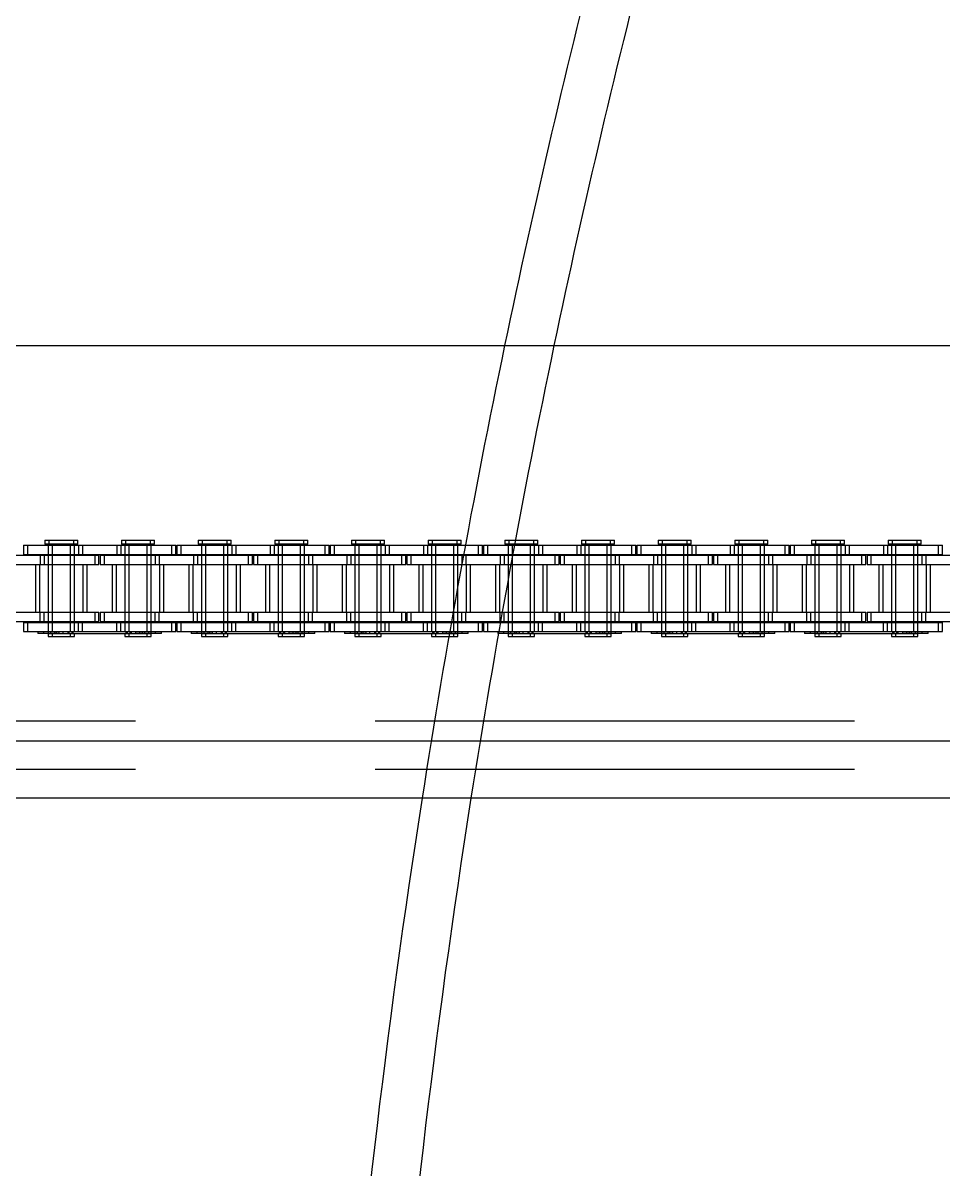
# Model space of a CAD drawing. Header units: metres. Extents: x 0 to 21025, y 0 to 14850.
# Drawn here: x 5145.7 to 5298.1, y 8985.2 to 9175.1 of the extents above; entities that cross this region are included whole.
import ezdxf

# ---------------------------------------------------------------- set-up
doc = ezdxf.new("R2010")
doc.units = ezdxf.units.M
doc.header["$LTSCALE"] = 25
doc.linetypes.add('HIDDEN2', pattern=[4.7625, 3.175, -1.5875])
for name, color, linetype in [('SL1', 8, 'Continuous'), ('SL4', 4, 'Continuous'), ('ST1', 7, 'HIDDEN2')]:
    doc.layers.add(name, color=color, linetype=linetype)

msp = doc.modelspace()

# ---------------------------------------------------------------- linework, layer by layer
at = {"layer": 'SL1'}
for radius, start, end in [(1508, 162.746805, 168.225036), (1500, 162.651878, 168.16133), (1508, 168.225036, 171.121853), (1500, 168.16133, 171.074117), (1508, 171.121853, 180), (1500, 171.074117, 180)]:
    msp.add_arc((6701.759, 8813.884), radius, start, end, dxfattribs=at)
at = {"layer": 'SL4'}
for p, q in [((4878.736, 9121.619), (5668.493, 9121.619)), ((4878.736, 9056.144), (5668.499, 9056.144)), ((5828.739, 9046.619), (4878.736, 9046.619))]:
    msp.add_line(p, q, dxfattribs=at)
at = {"layer": 'ST1'}
for p, q in [((5145.814, 9088.541), (5154.909, 9088.541)), ((5145.814, 9088.541), (5145.814, 9087.021)), ((5146.47, 9088.541), (5146.47, 9087.021)), ((5149.336, 9089.384), (5154.133, 9089.384)), ((5149.336, 9089.384), (5149.336, 9088.725)), ((5154.133, 9088.725), (5149.336, 9088.725)), ((5149.889, 9088.725), (5149.889, 9074.227)), ((5149.889, 9088.541), (5149.889, 9087.021)), ((5149.991, 9089.384), (5149.991, 9088.725)), ((5150.545, 9088.725), (5150.545, 9074.227)), ((5150.545, 9088.541), (5150.545, 9087.021)), ((5153.579, 9074.227), (5153.579, 9088.725)), ((5153.579, 9087.021), (5153.579, 9088.541)), ((5154.133, 9089.384), (5154.788, 9089.384)), ((5154.133, 9088.725), (5154.133, 9089.384)), ((5154.788, 9088.725), (5154.133, 9088.725)), ((5154.235, 9074.227), (5154.235, 9088.725)), ((5154.235, 9087.021), (5154.235, 9088.541)), ((5154.788, 9088.725), (5154.788, 9089.384)), ((5154.909, 9088.541), (5154.909, 9087.021)), ((5154.909, 9088.541), (5161.259, 9088.541)), ((5155.565, 9088.541), (5155.565, 9087.021)), ((5161.259, 9088.541), (5161.259, 9087.021)), ((5161.259, 9088.541), (5170.354, 9088.541)), ((5161.915, 9088.541), (5161.915, 9087.021)), ((5162.036, 9089.384), (5166.833, 9089.384)), ((5162.036, 9089.384), (5162.036, 9088.725)), ((5166.833, 9088.725), (5162.036, 9088.725)), ((5162.589, 9088.725), (5162.589, 9074.227)), ((5162.589, 9088.541), (5162.589, 9087.021)), ((5162.691, 9089.384), (5162.691, 9088.725)), ((5163.245, 9088.725), (5163.245, 9074.227)), ((5163.245, 9088.541), (5163.245, 9087.021)), ((5166.279, 9074.227), (5166.279, 9088.725)), ((5166.279, 9087.021), (5166.279, 9088.541)), ((5166.833, 9089.384), (5167.488, 9089.384)), ((5166.833, 9088.725), (5166.833, 9089.384)), ((5167.488, 9088.725), (5166.833, 9088.725)), ((5166.935, 9074.227), (5166.935, 9088.725)), ((5166.935, 9087.021), (5166.935, 9088.541)), ((5167.488, 9088.725), (5167.488, 9089.384)), ((5170.354, 9088.541), (5171.01, 9088.541)), ((5170.354, 9087.021), (5170.354, 9088.541)), ((5171.01, 9087.021), (5171.01, 9088.541)), ((5171.214, 9088.541), (5180.309, 9088.541)), ((5171.214, 9088.541), (5171.214, 9087.021)), ((5171.87, 9088.541), (5171.87, 9087.021)), ((5174.736, 9089.384), (5179.533, 9089.384)), ((5174.736, 9089.384), (5174.736, 9088.725)), ((5179.533, 9088.725), (5174.736, 9088.725)), ((5175.289, 9088.725), (5175.289, 9074.227)), ((5175.289, 9088.541), (5175.289, 9087.021)), ((5175.391, 9089.384), (5175.391, 9088.725)), ((5175.945, 9088.725), (5175.945, 9074.227)), ((5175.945, 9088.541), (5175.945, 9087.021)), ((5178.979, 9074.227), (5178.979, 9088.725)), ((5178.979, 9087.021), (5178.979, 9088.541)), ((5179.533, 9089.384), (5180.188, 9089.384)), ((5179.533, 9088.725), (5179.533, 9089.384)), ((5180.188, 9088.725), (5179.533, 9088.725)), ((5179.635, 9074.227), (5179.635, 9088.725)), ((5179.635, 9087.021), (5179.635, 9088.541)), ((5180.188, 9088.725), (5180.188, 9089.384)), ((5180.309, 9088.541), (5180.309, 9087.021)), ((5180.309, 9088.541), (5186.659, 9088.541)), ((5180.965, 9088.541), (5180.965, 9087.021)), ((5186.659, 9088.541), (5186.659, 9087.021)), ((5186.659, 9088.541), (5195.754, 9088.541)), ((5187.315, 9088.541), (5187.315, 9087.021)), ((5187.436, 9089.384), (5192.233, 9089.384)), ((5187.436, 9089.384), (5187.436, 9088.725)), ((5192.233, 9088.725), (5187.436, 9088.725)), ((5187.989, 9088.725), (5187.989, 9074.227)), ((5187.989, 9088.541), (5187.989, 9087.021)), ((5188.091, 9089.384), (5188.091, 9088.725)), ((5188.644, 9088.725), (5188.644, 9074.227)), ((5188.644, 9088.541), (5188.644, 9087.021)), ((5191.679, 9074.227), (5191.679, 9088.725)), ((5191.679, 9087.021), (5191.679, 9088.541)), ((5192.233, 9089.384), (5192.888, 9089.384)), ((5192.233, 9088.725), (5192.233, 9089.384)), ((5192.888, 9088.725), (5192.233, 9088.725)), ((5192.334, 9074.227), (5192.334, 9088.725)), ((5192.334, 9087.021), (5192.334, 9088.541)), ((5192.888, 9088.725), (5192.888, 9089.384)), ((5195.754, 9088.541), (5196.41, 9088.541)), ((5195.754, 9087.021), (5195.754, 9088.541)), ((5196.41, 9087.021), (5196.41, 9088.541)), ((5196.614, 9088.541), (5205.709, 9088.541)), ((5196.614, 9088.541), (5196.614, 9087.021)), ((5197.269, 9088.541), (5197.269, 9087.021)), ((5200.136, 9089.384), (5204.933, 9089.384)), ((5200.136, 9089.384), (5200.136, 9088.725)), ((5204.933, 9088.725), (5200.136, 9088.725)), ((5200.689, 9088.725), (5200.689, 9074.227)), ((5200.689, 9088.541), (5200.689, 9087.021)), ((5200.791, 9089.384), (5200.791, 9088.725)), ((5201.344, 9088.725), (5201.344, 9074.227)), ((5201.344, 9088.541), (5201.344, 9087.021)), ((5204.379, 9074.227), (5204.379, 9088.725)), ((5204.379, 9087.021), (5204.379, 9088.541)), ((5204.933, 9089.384), (5205.588, 9089.384)), ((5204.933, 9088.725), (5204.933, 9089.384)), ((5205.588, 9088.725), (5204.933, 9088.725)), ((5205.034, 9074.227), (5205.034, 9088.725)), ((5205.034, 9087.021), (5205.034, 9088.541)), ((5205.588, 9088.725), (5205.588, 9089.384)), ((5205.709, 9088.541), (5205.709, 9087.021)), ((5205.709, 9088.541), (5212.059, 9088.541)), ((5206.364, 9088.541), (5206.364, 9087.021)), ((5212.059, 9088.541), (5212.059, 9087.021)), ((5212.059, 9088.541), (5221.154, 9088.541)), ((5212.714, 9088.541), (5212.714, 9087.021)), ((5212.836, 9089.384), (5217.633, 9089.384)), ((5212.836, 9089.384), (5212.836, 9088.725)), ((5217.633, 9088.725), (5212.836, 9088.725)), ((5213.389, 9088.725), (5213.389, 9074.227)), ((5213.389, 9088.541), (5213.389, 9087.021)), ((5213.491, 9089.384), (5213.491, 9088.725)), ((5214.044, 9088.725), (5214.044, 9074.227)), ((5214.044, 9088.541), (5214.044, 9087.021)), ((5217.079, 9074.227), (5217.079, 9088.725)), ((5217.079, 9087.021), (5217.079, 9088.541)), ((5217.633, 9089.384), (5218.288, 9089.384)), ((5217.633, 9088.725), (5217.633, 9089.384)), ((5218.288, 9088.725), (5217.633, 9088.725)), ((5217.734, 9074.227), (5217.734, 9088.725)), ((5217.734, 9087.021), (5217.734, 9088.541)), ((5218.288, 9088.725), (5218.288, 9089.384)), ((5221.154, 9088.541), (5221.809, 9088.541)), ((5221.154, 9087.021), (5221.154, 9088.541)), ((5221.809, 9087.021), (5221.809, 9088.541)), ((5222.014, 9088.541), (5231.109, 9088.541)), ((5222.014, 9088.541), (5222.014, 9087.021)), ((5222.669, 9088.541), (5222.669, 9087.021)), ((5225.536, 9089.384), (5230.333, 9089.384)), ((5225.536, 9089.384), (5225.536, 9088.725)), ((5230.333, 9088.725), (5225.536, 9088.725)), ((5226.089, 9088.725), (5226.089, 9074.227)), ((5226.089, 9088.541), (5226.089, 9087.021)), ((5226.191, 9089.384), (5226.191, 9088.725)), ((5226.744, 9088.725), (5226.744, 9074.227)), ((5226.744, 9088.541), (5226.744, 9087.021)), ((5229.779, 9074.227), (5229.779, 9088.725)), ((5229.779, 9087.021), (5229.779, 9088.541)), ((5230.333, 9089.384), (5230.988, 9089.384)), ((5230.333, 9088.725), (5230.333, 9089.384)), ((5230.988, 9088.725), (5230.333, 9088.725)), ((5230.434, 9074.227), (5230.434, 9088.725)), ((5230.434, 9087.021), (5230.434, 9088.541)), ((5230.988, 9088.725), (5230.988, 9089.384)), ((5231.109, 9088.541), (5231.109, 9087.021)), ((5231.109, 9088.541), (5237.459, 9088.541)), ((5231.764, 9088.541), (5231.764, 9087.021)), ((5237.459, 9088.541), (5237.459, 9087.021)), ((5237.459, 9088.541), (5246.554, 9088.541)), ((5238.114, 9088.541), (5238.114, 9087.021)), ((5238.236, 9089.384), (5243.033, 9089.384)), ((5238.236, 9089.384), (5238.236, 9088.725)), ((5243.033, 9088.725), (5238.236, 9088.725)), ((5238.789, 9088.725), (5238.789, 9074.227)), ((5238.789, 9088.541), (5238.789, 9087.021)), ((5238.891, 9089.384), (5238.891, 9088.725)), ((5239.444, 9088.725), (5239.444, 9074.227)), ((5239.444, 9088.541), (5239.444, 9087.021)), ((5242.479, 9074.227), (5242.479, 9088.725)), ((5242.479, 9087.021), (5242.479, 9088.541)), ((5243.033, 9089.384), (5243.688, 9089.384)), ((5243.033, 9088.725), (5243.033, 9089.384)), ((5243.688, 9088.725), (5243.033, 9088.725)), ((5243.134, 9074.227), (5243.134, 9088.725)), ((5243.134, 9087.021), (5243.134, 9088.541)), ((5243.688, 9088.725), (5243.688, 9089.384)), ((5246.554, 9088.541), (5247.209, 9088.541)), ((5246.554, 9087.021), (5246.554, 9088.541)), ((5247.209, 9087.021), (5247.209, 9088.541)), ((5247.414, 9088.541), (5256.509, 9088.541)), ((5247.414, 9088.541), (5247.414, 9087.021)), ((5248.069, 9088.541), (5248.069, 9087.021)), ((5250.936, 9089.384), (5255.733, 9089.384)), ((5250.936, 9089.384), (5250.936, 9088.725)), ((5255.733, 9088.725), (5250.936, 9088.725)), ((5251.489, 9088.725), (5251.489, 9074.227)), ((5251.489, 9088.541), (5251.489, 9087.021)), ((5251.591, 9089.384), (5251.591, 9088.725)), ((5252.144, 9088.725), (5252.144, 9074.227)), ((5252.144, 9088.541), (5252.144, 9087.021)), ((5255.179, 9074.227), (5255.179, 9088.725)), ((5255.179, 9087.021), (5255.179, 9088.541)), ((5255.733, 9089.384), (5256.388, 9089.384)), ((5255.733, 9088.725), (5255.733, 9089.384)), ((5256.388, 9088.725), (5255.733, 9088.725)), ((5255.834, 9074.227), (5255.834, 9088.725)), ((5255.834, 9087.021), (5255.834, 9088.541)), ((5256.388, 9088.725), (5256.388, 9089.384)), ((5256.509, 9088.541), (5256.509, 9087.021)), ((5256.509, 9088.541), (5262.859, 9088.541)), ((5257.164, 9088.541), (5257.164, 9087.021)), ((5262.859, 9088.541), (5262.859, 9087.021)), ((5262.859, 9088.541), (5271.954, 9088.541)), ((5263.514, 9088.541), (5263.514, 9087.021)), ((5263.636, 9089.384), (5268.433, 9089.384)), ((5263.636, 9089.384), (5263.636, 9088.725)), ((5268.433, 9088.725), (5263.636, 9088.725)), ((5264.189, 9088.725), (5264.189, 9074.227)), ((5264.189, 9088.541), (5264.189, 9087.021)), ((5264.291, 9089.384), (5264.291, 9088.725)), ((5264.844, 9088.725), (5264.844, 9074.227)), ((5264.844, 9088.541), (5264.844, 9087.021)), ((5267.879, 9074.227), (5267.879, 9088.725)), ((5267.879, 9087.021), (5267.879, 9088.541)), ((5268.433, 9089.384), (5269.088, 9089.384)), ((5268.433, 9088.725), (5268.433, 9089.384)), ((5269.088, 9088.725), (5268.433, 9088.725)), ((5268.534, 9074.227), (5268.534, 9088.725)), ((5268.534, 9087.021), (5268.534, 9088.541)), ((5269.088, 9088.725), (5269.088, 9089.384)), ((5271.954, 9088.541), (5272.609, 9088.541)), ((5271.954, 9087.021), (5271.954, 9088.541)), ((5272.609, 9087.021), (5272.609, 9088.541)), ((5272.814, 9088.541), (5281.909, 9088.541)), ((5272.814, 9088.541), (5272.814, 9087.021)), ((5273.469, 9088.541), (5273.469, 9087.021)), ((5276.336, 9089.384), (5281.133, 9089.384)), ((5276.336, 9089.384), (5276.336, 9088.725)), ((5281.133, 9088.725), (5276.336, 9088.725)), ((5276.889, 9088.725), (5276.889, 9074.227)), ((5276.889, 9088.541), (5276.889, 9087.021)), ((5276.991, 9089.384), (5276.991, 9088.725)), ((5277.544, 9088.725), (5277.544, 9074.227)), ((5277.544, 9088.541), (5277.544, 9087.021)), ((5280.579, 9074.227), (5280.579, 9088.725)), ((5280.579, 9087.021), (5280.579, 9088.541)), ((5281.133, 9089.384), (5281.788, 9089.384)), ((5281.133, 9088.725), (5281.133, 9089.384)), ((5281.788, 9088.725), (5281.133, 9088.725)), ((5281.234, 9074.227), (5281.234, 9088.725)), ((5281.234, 9087.021), (5281.234, 9088.541)), ((5281.788, 9088.725), (5281.788, 9089.384)), ((5281.909, 9088.541), (5281.909, 9087.021)), ((5281.909, 9088.541), (5288.259, 9088.541)), ((5282.564, 9088.541), (5282.564, 9087.021)), ((5288.259, 9088.541), (5288.259, 9087.021)), ((5288.259, 9088.541), (5297.354, 9088.541)), ((5288.914, 9088.541), (5288.914, 9087.021)), ((5289.036, 9089.384), (5293.833, 9089.384)), ((5289.036, 9089.384), (5289.036, 9088.725)), ((5293.833, 9088.725), (5289.036, 9088.725)), ((5289.589, 9088.725), (5289.589, 9074.227)), ((5289.589, 9088.541), (5289.589, 9087.021)), ((5289.691, 9089.384), (5289.691, 9088.725)), ((5290.244, 9088.725), (5290.244, 9074.227)), ((5290.244, 9088.541), (5290.244, 9087.021)), ((5293.279, 9074.227), (5293.279, 9088.725)), ((5293.279, 9087.021), (5293.279, 9088.541)), ((5293.833, 9089.384), (5294.488, 9089.384)), ((5293.833, 9088.725), (5293.833, 9089.384)), ((5294.488, 9088.725), (5293.833, 9088.725)), ((5293.934, 9074.227), (5293.934, 9088.725)), ((5293.934, 9087.021), (5293.934, 9088.541)), ((5294.488, 9088.725), (5294.488, 9089.384)), ((5297.354, 9088.541), (5298.009, 9088.541)), ((5297.354, 9087.021), (5297.354, 9088.541)), ((5298.009, 9087.021), (5298.009, 9088.541)), ((5142.209, 9086.869), (5148.559, 9086.869)), ((5145.814, 9087.021), (5154.909, 9087.021)), ((5148.559, 9086.869), (5148.559, 9085.349)), ((5148.559, 9086.869), (5157.654, 9086.869)), ((5149.215, 9086.869), (5149.215, 9085.349)), ((5149.889, 9086.869), (5149.889, 9085.349)), ((5150.545, 9086.869), (5150.545, 9085.349)), ((5153.579, 9085.349), (5153.579, 9086.869)), ((5154.235, 9085.349), (5154.235, 9086.869)), ((5154.909, 9087.021), (5161.259, 9087.021)), ((5157.654, 9086.869), (5158.31, 9086.869)), ((5157.654, 9085.349), (5157.654, 9086.869)), ((5158.31, 9085.349), (5158.31, 9086.869)), ((5158.514, 9086.869), (5167.609, 9086.869)), ((5158.514, 9086.869), (5158.514, 9085.349)), ((5159.17, 9086.869), (5159.17, 9085.349)), ((5161.259, 9087.021), (5170.354, 9087.021)), ((5162.589, 9086.869), (5162.589, 9085.349)), ((5163.245, 9086.869), (5163.245, 9085.349)), ((5166.279, 9085.349), (5166.279, 9086.869)), ((5166.935, 9085.349), (5166.935, 9086.869)), ((5167.609, 9086.869), (5167.609, 9085.349)), ((5167.609, 9086.869), (5173.959, 9086.869)), ((5168.265, 9086.869), (5168.265, 9085.349)), ((5170.354, 9087.021), (5171.01, 9087.021)), ((5171.214, 9087.021), (5180.309, 9087.021)), ((5173.959, 9086.869), (5173.959, 9085.349)), ((5173.959, 9086.869), (5183.054, 9086.869)), ((5174.615, 9086.869), (5174.615, 9085.349)), ((5175.289, 9086.869), (5175.289, 9085.349)), ((5175.945, 9086.869), (5175.945, 9085.349)), ((5178.979, 9085.349), (5178.979, 9086.869)), ((5179.635, 9085.349), (5179.635, 9086.869)), ((5180.309, 9087.021), (5186.659, 9087.021)), ((5183.054, 9086.869), (5183.71, 9086.869)), ((5183.054, 9085.349), (5183.054, 9086.869)), ((5183.71, 9085.349), (5183.71, 9086.869)), ((5183.914, 9086.869), (5193.009, 9086.869)), ((5183.914, 9086.869), (5183.914, 9085.349)), ((5184.569, 9086.869), (5184.569, 9085.349)), ((5186.659, 9087.021), (5195.754, 9087.021)), ((5187.989, 9086.869), (5187.989, 9085.349)), ((5188.644, 9086.869), (5188.644, 9085.349)), ((5191.679, 9085.349), (5191.679, 9086.869)), ((5192.334, 9085.349), (5192.334, 9086.869)), ((5193.009, 9086.869), (5193.009, 9085.349)), ((5193.009, 9086.869), (5199.359, 9086.869)), ((5193.664, 9086.869), (5193.664, 9085.349)), ((5195.754, 9087.021), (5196.41, 9087.021)), ((5196.614, 9087.021), (5205.709, 9087.021)), ((5199.359, 9086.869), (5199.359, 9085.349)), ((5199.359, 9086.869), (5208.454, 9086.869)), ((5200.014, 9086.869), (5200.014, 9085.349)), ((5200.689, 9086.869), (5200.689, 9085.349)), ((5201.344, 9086.869), (5201.344, 9085.349)), ((5204.379, 9085.349), (5204.379, 9086.869)), ((5205.034, 9085.349), (5205.034, 9086.869)), ((5205.709, 9087.021), (5212.059, 9087.021)), ((5208.454, 9086.869), (5209.109, 9086.869)), ((5208.454, 9085.349), (5208.454, 9086.869)), ((5209.109, 9085.349), (5209.109, 9086.869)), ((5209.314, 9086.869), (5218.409, 9086.869)), ((5209.314, 9086.869), (5209.314, 9085.349)), ((5209.969, 9086.869), (5209.969, 9085.349)), ((5212.059, 9087.021), (5221.154, 9087.021)), ((5213.389, 9086.869), (5213.389, 9085.349)), ((5214.044, 9086.869), (5214.044, 9085.349)), ((5217.079, 9085.349), (5217.079, 9086.869)), ((5217.734, 9085.349), (5217.734, 9086.869)), ((5218.409, 9086.869), (5218.409, 9085.349)), ((5218.409, 9086.869), (5224.759, 9086.869)), ((5219.064, 9086.869), (5219.064, 9085.349)), ((5221.154, 9087.021), (5221.809, 9087.021)), ((5222.014, 9087.021), (5231.109, 9087.021)), ((5224.759, 9086.869), (5224.759, 9085.349)), ((5224.759, 9086.869), (5233.854, 9086.869)), ((5225.414, 9086.869), (5225.414, 9085.349)), ((5226.089, 9086.869), (5226.089, 9085.349)), ((5226.744, 9086.869), (5226.744, 9085.349)), ((5229.779, 9085.349), (5229.779, 9086.869)), ((5230.434, 9085.349), (5230.434, 9086.869)), ((5231.109, 9087.021), (5237.459, 9087.021)), ((5233.854, 9086.869), (5234.509, 9086.869)), ((5233.854, 9085.349), (5233.854, 9086.869)), ((5234.509, 9085.349), (5234.509, 9086.869)), ((5234.714, 9086.869), (5243.809, 9086.869)), ((5234.714, 9086.869), (5234.714, 9085.349)), ((5235.369, 9086.869), (5235.369, 9085.349)), ((5237.459, 9087.021), (5246.554, 9087.021)), ((5238.789, 9086.869), (5238.789, 9085.349)), ((5239.444, 9086.869), (5239.444, 9085.349)), ((5242.479, 9085.349), (5242.479, 9086.869)), ((5243.134, 9085.349), (5243.134, 9086.869)), ((5243.809, 9086.869), (5243.809, 9085.349)), ((5243.809, 9086.869), (5250.159, 9086.869)), ((5244.464, 9086.869), (5244.464, 9085.349)), ((5246.554, 9087.021), (5247.209, 9087.021)), ((5247.414, 9087.021), (5256.509, 9087.021)), ((5250.159, 9086.869), (5250.159, 9085.349)), ((5250.159, 9086.869), (5259.254, 9086.869)), ((5250.814, 9086.869), (5250.814, 9085.349)), ((5251.489, 9086.869), (5251.489, 9085.349)), ((5252.144, 9086.869), (5252.144, 9085.349)), ((5255.179, 9085.349), (5255.179, 9086.869)), ((5255.834, 9085.349), (5255.834, 9086.869)), ((5256.509, 9087.021), (5262.859, 9087.021)), ((5259.254, 9086.869), (5259.909, 9086.869)), ((5259.254, 9085.349), (5259.254, 9086.869)), ((5259.909, 9085.349), (5259.909, 9086.869)), ((5260.114, 9086.869), (5269.209, 9086.869)), ((5260.114, 9086.869), (5260.114, 9085.349)), ((5260.769, 9086.869), (5260.769, 9085.349)), ((5262.859, 9087.021), (5271.954, 9087.021)), ((5264.189, 9086.869), (5264.189, 9085.349)), ((5264.844, 9086.869), (5264.844, 9085.349)), ((5267.879, 9085.349), (5267.879, 9086.869)), ((5268.534, 9085.349), (5268.534, 9086.869)), ((5269.209, 9086.869), (5269.209, 9085.349)), ((5269.209, 9086.869), (5275.559, 9086.869)), ((5269.864, 9086.869), (5269.864, 9085.349)), ((5271.954, 9087.021), (5272.609, 9087.021)), ((5272.814, 9087.021), (5281.909, 9087.021)), ((5275.559, 9086.869), (5275.559, 9085.349)), ((5275.559, 9086.869), (5284.654, 9086.869)), ((5276.214, 9086.869), (5276.214, 9085.349)), ((5276.889, 9086.869), (5276.889, 9085.349)), ((5277.544, 9086.869), (5277.544, 9085.349)), ((5280.579, 9085.349), (5280.579, 9086.869)), ((5281.234, 9085.349), (5281.234, 9086.869)), ((5281.909, 9087.021), (5288.259, 9087.021)), ((5284.654, 9086.869), (5285.309, 9086.869)), ((5284.654, 9085.349), (5284.654, 9086.869)), ((5285.309, 9085.349), (5285.309, 9086.869)), ((5285.514, 9086.869), (5294.609, 9086.869)), ((5285.514, 9086.869), (5285.514, 9085.349)), ((5286.169, 9086.869), (5286.169, 9085.349)), ((5288.259, 9087.021), (5297.354, 9087.021)), ((5289.589, 9086.869), (5289.589, 9085.349)), ((5290.244, 9086.869), (5290.244, 9085.349)), ((5293.279, 9085.349), (5293.279, 9086.869)), ((5293.934, 9085.349), (5293.934, 9086.869)), ((5294.609, 9086.869), (5294.609, 9085.349)), ((5294.609, 9086.869), (5300.959, 9086.869)), ((5295.264, 9086.869), (5295.264, 9085.349)), ((5297.354, 9087.021), (5298.009, 9087.021)), ((5142.209, 9085.349), (5148.559, 9085.349)), ((5147.774, 9085.349), (5147.774, 9077.419)), ((5148.43, 9085.349), (5148.43, 9077.419)), ((5148.559, 9085.349), (5157.654, 9085.349)), ((5149.889, 9085.349), (5149.889, 9077.419)), ((5150.545, 9085.349), (5150.545, 9077.419)), ((5153.579, 9077.419), (5153.579, 9085.349)), ((5154.235, 9077.419), (5154.235, 9085.349)), ((5155.694, 9077.419), (5155.694, 9085.349)), ((5156.35, 9077.419), (5156.35, 9085.349)), ((5157.654, 9085.349), (5158.31, 9085.349)), ((5158.514, 9085.349), (5167.609, 9085.349)), ((5160.474, 9085.349), (5160.474, 9077.419)), ((5161.13, 9085.349), (5161.13, 9077.419)), ((5162.589, 9085.349), (5162.589, 9077.419)), ((5163.245, 9085.349), (5163.245, 9077.419)), ((5166.279, 9077.419), (5166.279, 9085.349)), ((5166.935, 9077.419), (5166.935, 9085.349)), ((5167.609, 9085.349), (5173.959, 9085.349)), ((5168.394, 9077.419), (5168.394, 9085.349)), ((5169.05, 9077.419), (5169.05, 9085.349)), ((5173.174, 9085.349), (5173.174, 9077.419)), ((5173.83, 9085.349), (5173.83, 9077.419)), ((5173.959, 9085.349), (5183.054, 9085.349)), ((5175.289, 9085.349), (5175.289, 9077.419)), ((5175.945, 9085.349), (5175.945, 9077.419)), ((5178.979, 9077.419), (5178.979, 9085.349)), ((5179.635, 9077.419), (5179.635, 9085.349)), ((5181.094, 9077.419), (5181.094, 9085.349)), ((5181.75, 9077.419), (5181.75, 9085.349)), ((5183.054, 9085.349), (5183.71, 9085.349)), ((5183.914, 9085.349), (5193.009, 9085.349)), ((5185.874, 9085.349), (5185.874, 9077.419)), ((5186.529, 9085.349), (5186.529, 9077.419)), ((5187.989, 9085.349), (5187.989, 9077.419)), ((5188.644, 9085.349), (5188.644, 9077.419)), ((5191.679, 9077.419), (5191.679, 9085.349)), ((5192.334, 9077.419), (5192.334, 9085.349)), ((5193.009, 9085.349), (5199.359, 9085.349)), ((5193.794, 9077.419), (5193.794, 9085.349)), ((5194.449, 9077.419), (5194.449, 9085.349)), ((5198.574, 9085.349), (5198.574, 9077.419)), ((5199.229, 9085.349), (5199.229, 9077.419)), ((5199.359, 9085.349), (5208.454, 9085.349)), ((5200.689, 9085.349), (5200.689, 9077.419)), ((5201.344, 9085.349), (5201.344, 9077.419)), ((5204.379, 9077.419), (5204.379, 9085.349)), ((5205.034, 9077.419), (5205.034, 9085.349)), ((5206.494, 9077.419), (5206.494, 9085.349)), ((5207.149, 9077.419), (5207.149, 9085.349)), ((5208.454, 9085.349), (5209.109, 9085.349)), ((5209.314, 9085.349), (5218.409, 9085.349)), ((5211.274, 9085.349), (5211.274, 9077.419)), ((5211.929, 9085.349), (5211.929, 9077.419)), ((5213.389, 9085.349), (5213.389, 9077.419)), ((5214.044, 9085.349), (5214.044, 9077.419)), ((5217.079, 9077.419), (5217.079, 9085.349)), ((5217.734, 9077.419), (5217.734, 9085.349)), ((5218.409, 9085.349), (5224.759, 9085.349)), ((5219.194, 9077.419), (5219.194, 9085.349)), ((5219.849, 9077.419), (5219.849, 9085.349)), ((5223.974, 9085.349), (5223.974, 9077.419)), ((5224.629, 9085.349), (5224.629, 9077.419)), ((5224.759, 9085.349), (5233.854, 9085.349)), ((5226.089, 9085.349), (5226.089, 9077.419)), ((5226.744, 9085.349), (5226.744, 9077.419)), ((5229.779, 9077.419), (5229.779, 9085.349)), ((5230.434, 9077.419), (5230.434, 9085.349)), ((5231.894, 9077.419), (5231.894, 9085.349)), ((5232.549, 9077.419), (5232.549, 9085.349)), ((5233.854, 9085.349), (5234.509, 9085.349)), ((5234.714, 9085.349), (5243.809, 9085.349)), ((5236.674, 9085.349), (5236.674, 9077.419)), ((5237.329, 9085.349), (5237.329, 9077.419)), ((5238.789, 9085.349), (5238.789, 9077.419)), ((5239.444, 9085.349), (5239.444, 9077.419)), ((5242.479, 9077.419), (5242.479, 9085.349)), ((5243.134, 9077.419), (5243.134, 9085.349)), ((5243.809, 9085.349), (5250.159, 9085.349)), ((5244.594, 9077.419), (5244.594, 9085.349)), ((5245.249, 9077.419), (5245.249, 9085.349)), ((5249.374, 9085.349), (5249.374, 9077.419)), ((5250.029, 9085.349), (5250.029, 9077.419)), ((5250.159, 9085.349), (5259.254, 9085.349)), ((5251.489, 9085.349), (5251.489, 9077.419)), ((5252.144, 9085.349), (5252.144, 9077.419)), ((5255.179, 9077.419), (5255.179, 9085.349)), ((5255.834, 9077.419), (5255.834, 9085.349)), ((5257.294, 9077.419), (5257.294, 9085.349)), ((5257.949, 9077.419), (5257.949, 9085.349)), ((5259.254, 9085.349), (5259.909, 9085.349)), ((5260.114, 9085.349), (5269.209, 9085.349)), ((5262.074, 9085.349), (5262.074, 9077.419)), ((5262.729, 9085.349), (5262.729, 9077.419)), ((5264.189, 9085.349), (5264.189, 9077.419)), ((5264.844, 9085.349), (5264.844, 9077.419)), ((5267.879, 9077.419), (5267.879, 9085.349)), ((5268.534, 9077.419), (5268.534, 9085.349)), ((5269.209, 9085.349), (5275.559, 9085.349)), ((5269.994, 9077.419), (5269.994, 9085.349)), ((5270.649, 9077.419), (5270.649, 9085.349)), ((5274.774, 9085.349), (5274.774, 9077.419)), ((5275.429, 9085.349), (5275.429, 9077.419)), ((5275.559, 9085.349), (5284.654, 9085.349)), ((5276.889, 9085.349), (5276.889, 9077.419)), ((5277.544, 9085.349), (5277.544, 9077.419)), ((5280.579, 9077.419), (5280.579, 9085.349)), ((5281.234, 9077.419), (5281.234, 9085.349)), ((5282.694, 9077.419), (5282.694, 9085.349)), ((5283.349, 9077.419), (5283.349, 9085.349)), ((5284.654, 9085.349), (5285.309, 9085.349)), ((5285.514, 9085.349), (5294.609, 9085.349)), ((5287.474, 9085.349), (5287.474, 9077.419)), ((5288.129, 9085.349), (5288.129, 9077.419)), ((5289.589, 9085.349), (5289.589, 9077.419)), ((5290.244, 9085.349), (5290.244, 9077.419)), ((5293.279, 9077.419), (5293.279, 9085.349)), ((5293.934, 9077.419), (5293.934, 9085.349)), ((5294.609, 9085.349), (5300.959, 9085.349)), ((5295.394, 9077.419), (5295.394, 9085.349)), ((5296.049, 9077.419), (5296.049, 9085.349)), ((5142.209, 9077.419), (5148.559, 9077.419)), ((5148.559, 9075.899), (5148.559, 9077.419)), ((5148.559, 9077.419), (5157.654, 9077.419)), ((5149.215, 9075.899), (5149.215, 9077.419)), ((5149.889, 9077.419), (5149.889, 9075.899)), ((5150.545, 9077.419), (5150.545, 9075.899)), ((5153.579, 9075.899), (5153.579, 9077.419)), ((5154.235, 9075.899), (5154.235, 9077.419)), ((5157.654, 9077.419), (5158.31, 9077.419)), ((5157.654, 9075.899), (5157.654, 9077.419)), ((5158.31, 9075.899), (5158.31, 9077.419)), ((5158.514, 9077.419), (5167.609, 9077.419)), ((5158.514, 9077.419), (5158.514, 9075.899)), ((5159.17, 9077.419), (5159.17, 9075.899)), ((5162.589, 9077.419), (5162.589, 9075.899)), ((5163.245, 9077.419), (5163.245, 9075.899)), ((5166.279, 9075.899), (5166.279, 9077.419)), ((5166.935, 9075.899), (5166.935, 9077.419)), ((5167.609, 9075.899), (5167.609, 9077.419)), ((5167.609, 9077.419), (5173.959, 9077.419)), ((5168.265, 9075.899), (5168.265, 9077.419)), ((5173.959, 9075.899), (5173.959, 9077.419)), ((5173.959, 9077.419), (5183.054, 9077.419)), ((5174.615, 9075.899), (5174.615, 9077.419)), ((5175.289, 9077.419), (5175.289, 9075.899)), ((5175.945, 9077.419), (5175.945, 9075.899)), ((5178.979, 9075.899), (5178.979, 9077.419)), ((5179.635, 9075.899), (5179.635, 9077.419)), ((5183.054, 9077.419), (5183.71, 9077.419)), ((5183.054, 9075.899), (5183.054, 9077.419)), ((5183.71, 9075.899), (5183.71, 9077.419)), ((5183.914, 9077.419), (5193.009, 9077.419)), ((5183.914, 9077.419), (5183.914, 9075.899)), ((5184.569, 9077.419), (5184.569, 9075.899)), ((5187.989, 9077.419), (5187.989, 9075.899)), ((5188.644, 9077.419), (5188.644, 9075.899)), ((5191.679, 9075.899), (5191.679, 9077.419)), ((5192.334, 9075.899), (5192.334, 9077.419)), ((5193.009, 9075.899), (5193.009, 9077.419)), ((5193.009, 9077.419), (5199.359, 9077.419)), ((5193.664, 9075.899), (5193.664, 9077.419)), ((5199.359, 9075.899), (5199.359, 9077.419)), ((5199.359, 9077.419), (5208.454, 9077.419)), ((5200.014, 9075.899), (5200.014, 9077.419)), ((5200.689, 9077.419), (5200.689, 9075.899)), ((5201.344, 9077.419), (5201.344, 9075.899)), ((5204.379, 9075.899), (5204.379, 9077.419)), ((5205.034, 9075.899), (5205.034, 9077.419)), ((5208.454, 9077.419), (5209.109, 9077.419)), ((5208.454, 9075.899), (5208.454, 9077.419)), ((5209.109, 9075.899), (5209.109, 9077.419)), ((5209.314, 9077.419), (5218.409, 9077.419)), ((5209.314, 9077.419), (5209.314, 9075.899)), ((5209.969, 9077.419), (5209.969, 9075.899)), ((5213.389, 9077.419), (5213.389, 9075.899)), ((5214.044, 9077.419), (5214.044, 9075.899)), ((5217.079, 9075.899), (5217.079, 9077.419)), ((5217.734, 9075.899), (5217.734, 9077.419)), ((5218.409, 9075.899), (5218.409, 9077.419)), ((5218.409, 9077.419), (5224.759, 9077.419)), ((5219.064, 9075.899), (5219.064, 9077.419)), ((5224.759, 9075.899), (5224.759, 9077.419)), ((5224.759, 9077.419), (5233.854, 9077.419)), ((5225.414, 9075.899), (5225.414, 9077.419)), ((5226.089, 9077.419), (5226.089, 9075.899)), ((5226.744, 9077.419), (5226.744, 9075.899)), ((5229.779, 9075.899), (5229.779, 9077.419)), ((5230.434, 9075.899), (5230.434, 9077.419)), ((5233.854, 9077.419), (5234.509, 9077.419)), ((5233.854, 9075.899), (5233.854, 9077.419)), ((5234.509, 9075.899), (5234.509, 9077.419)), ((5234.714, 9077.419), (5243.809, 9077.419)), ((5234.714, 9077.419), (5234.714, 9075.899)), ((5235.369, 9077.419), (5235.369, 9075.899)), ((5238.789, 9077.419), (5238.789, 9075.899)), ((5239.444, 9077.419), (5239.444, 9075.899)), ((5242.479, 9075.899), (5242.479, 9077.419)), ((5243.134, 9075.899), (5243.134, 9077.419)), ((5243.809, 9075.899), (5243.809, 9077.419)), ((5243.809, 9077.419), (5250.159, 9077.419)), ((5244.464, 9075.899), (5244.464, 9077.419)), ((5250.159, 9075.899), (5250.159, 9077.419)), ((5250.159, 9077.419), (5259.254, 9077.419)), ((5250.814, 9075.899), (5250.814, 9077.419)), ((5251.489, 9077.419), (5251.489, 9075.899)), ((5252.144, 9077.419), (5252.144, 9075.899)), ((5255.179, 9075.899), (5255.179, 9077.419)), ((5255.834, 9075.899), (5255.834, 9077.419)), ((5259.254, 9077.419), (5259.909, 9077.419)), ((5259.254, 9075.899), (5259.254, 9077.419)), ((5259.909, 9075.899), (5259.909, 9077.419)), ((5260.114, 9077.419), (5269.209, 9077.419)), ((5260.114, 9077.419), (5260.114, 9075.899)), ((5260.769, 9077.419), (5260.769, 9075.899)), ((5264.189, 9077.419), (5264.189, 9075.899)), ((5264.844, 9077.419), (5264.844, 9075.899)), ((5267.879, 9075.899), (5267.879, 9077.419)), ((5268.534, 9075.899), (5268.534, 9077.419)), ((5269.209, 9075.899), (5269.209, 9077.419)), ((5269.209, 9077.419), (5275.559, 9077.419)), ((5269.864, 9075.899), (5269.864, 9077.419)), ((5275.559, 9075.899), (5275.559, 9077.419)), ((5275.559, 9077.419), (5284.654, 9077.419)), ((5276.214, 9075.899), (5276.214, 9077.419)), ((5276.889, 9077.419), (5276.889, 9075.899)), ((5277.544, 9077.419), (5277.544, 9075.899)), ((5280.579, 9075.899), (5280.579, 9077.419)), ((5281.234, 9075.899), (5281.234, 9077.419)), ((5284.654, 9077.419), (5285.309, 9077.419)), ((5284.654, 9075.899), (5284.654, 9077.419)), ((5285.309, 9075.899), (5285.309, 9077.419)), ((5285.514, 9077.419), (5294.609, 9077.419)), ((5285.514, 9077.419), (5285.514, 9075.899)), ((5286.169, 9077.419), (5286.169, 9075.899)), ((5289.589, 9077.419), (5289.589, 9075.899)), ((5290.244, 9077.419), (5290.244, 9075.899)), ((5293.279, 9075.899), (5293.279, 9077.419)), ((5293.934, 9075.899), (5293.934, 9077.419)), ((5294.609, 9075.899), (5294.609, 9077.419)), ((5294.609, 9077.419), (5300.959, 9077.419)), ((5295.264, 9075.899), (5295.264, 9077.419)), ((5142.209, 9075.899), (5148.559, 9075.899)), ((5145.814, 9075.747), (5154.909, 9075.747)), ((5145.814, 9075.747), (5145.814, 9074.227)), ((5146.47, 9075.747), (5146.47, 9074.227)), ((5148.559, 9075.899), (5157.654, 9075.899)), ((5149.889, 9075.747), (5149.889, 9073.894)), ((5150.545, 9075.747), (5150.545, 9074.227)), ((5153.579, 9074.227), (5153.579, 9075.747)), ((5154.235, 9074.227), (5154.235, 9075.747)), ((5154.909, 9074.227), (5154.909, 9075.747)), ((5154.909, 9075.747), (5161.259, 9075.747)), ((5155.565, 9074.227), (5155.565, 9075.747)), ((5157.654, 9075.899), (5158.31, 9075.899)), ((5158.514, 9075.899), (5167.609, 9075.899)), ((5161.259, 9074.227), (5161.259, 9075.747)), ((5161.259, 9075.747), (5170.354, 9075.747)), ((5161.915, 9074.227), (5161.915, 9075.747)), ((5162.589, 9075.747), (5162.589, 9074.227)), ((5163.245, 9075.747), (5163.245, 9074.227)), ((5166.279, 9074.227), (5166.279, 9075.747)), ((5166.935, 9073.894), (5166.935, 9075.747)), ((5167.609, 9075.899), (5173.959, 9075.899)), ((5170.354, 9075.747), (5171.01, 9075.747)), ((5170.354, 9074.227), (5170.354, 9075.747)), ((5171.01, 9074.227), (5171.01, 9075.747)), ((5171.214, 9075.747), (5180.309, 9075.747)), ((5171.214, 9075.747), (5171.214, 9074.227)), ((5171.87, 9075.747), (5171.87, 9074.227)), ((5173.959, 9075.899), (5183.054, 9075.899)), ((5175.289, 9075.747), (5175.289, 9073.894)), ((5175.945, 9075.747), (5175.945, 9074.227)), ((5178.979, 9074.227), (5178.979, 9075.747)), ((5179.635, 9074.227), (5179.635, 9075.747)), ((5180.309, 9074.227), (5180.309, 9075.747)), ((5180.309, 9075.747), (5186.659, 9075.747)), ((5180.965, 9074.227), (5180.965, 9075.747)), ((5183.054, 9075.899), (5183.71, 9075.899)), ((5183.914, 9075.899), (5193.009, 9075.899)), ((5186.659, 9074.227), (5186.659, 9075.747)), ((5186.659, 9075.747), (5195.754, 9075.747)), ((5187.315, 9074.227), (5187.315, 9075.747)), ((5187.989, 9075.747), (5187.989, 9074.227)), ((5188.644, 9075.747), (5188.644, 9074.227)), ((5191.679, 9074.227), (5191.679, 9075.747)), ((5192.334, 9073.894), (5192.334, 9075.747)), ((5193.009, 9075.899), (5199.359, 9075.899)), ((5195.754, 9075.747), (5196.41, 9075.747)), ((5195.754, 9074.227), (5195.754, 9075.747)), ((5196.41, 9074.227), (5196.41, 9075.747)), ((5196.614, 9075.747), (5205.709, 9075.747)), ((5196.614, 9075.747), (5196.614, 9074.227)), ((5197.269, 9075.747), (5197.269, 9074.227)), ((5199.359, 9075.899), (5208.454, 9075.899)), ((5200.689, 9075.747), (5200.689, 9073.894)), ((5201.344, 9075.747), (5201.344, 9074.227)), ((5204.379, 9074.227), (5204.379, 9075.747)), ((5205.034, 9074.227), (5205.034, 9075.747)), ((5205.709, 9074.227), (5205.709, 9075.747)), ((5205.709, 9075.747), (5212.059, 9075.747)), ((5206.364, 9074.227), (5206.364, 9075.747)), ((5208.454, 9075.899), (5209.109, 9075.899)), ((5209.314, 9075.899), (5218.409, 9075.899)), ((5212.059, 9074.227), (5212.059, 9075.747)), ((5212.059, 9075.747), (5221.154, 9075.747)), ((5212.714, 9074.227), (5212.714, 9075.747)), ((5213.389, 9075.747), (5213.389, 9074.227)), ((5214.044, 9075.747), (5214.044, 9074.227)), ((5217.079, 9074.227), (5217.079, 9075.747)), ((5217.734, 9073.894), (5217.734, 9075.747)), ((5218.409, 9075.899), (5224.759, 9075.899)), ((5221.154, 9075.747), (5221.809, 9075.747)), ((5221.154, 9074.227), (5221.154, 9075.747)), ((5221.809, 9074.227), (5221.809, 9075.747)), ((5222.014, 9075.747), (5231.109, 9075.747)), ((5222.014, 9075.747), (5222.014, 9074.227)), ((5222.669, 9075.747), (5222.669, 9074.227)), ((5224.759, 9075.899), (5233.854, 9075.899)), ((5226.089, 9075.747), (5226.089, 9073.894)), ((5226.744, 9075.747), (5226.744, 9074.227)), ((5229.779, 9074.227), (5229.779, 9075.747)), ((5230.434, 9074.227), (5230.434, 9075.747)), ((5231.109, 9074.227), (5231.109, 9075.747)), ((5231.109, 9075.747), (5237.459, 9075.747)), ((5231.764, 9074.227), (5231.764, 9075.747)), ((5233.854, 9075.899), (5234.509, 9075.899)), ((5234.714, 9075.899), (5243.809, 9075.899)), ((5237.459, 9074.227), (5237.459, 9075.747)), ((5237.459, 9075.747), (5246.554, 9075.747)), ((5238.114, 9074.227), (5238.114, 9075.747)), ((5238.789, 9075.747), (5238.789, 9074.227)), ((5239.444, 9075.747), (5239.444, 9074.227)), ((5242.479, 9074.227), (5242.479, 9075.747)), ((5243.134, 9073.894), (5243.134, 9075.747)), ((5243.809, 9075.899), (5250.159, 9075.899)), ((5246.554, 9075.747), (5247.209, 9075.747)), ((5246.554, 9074.227), (5246.554, 9075.747)), ((5247.209, 9074.227), (5247.209, 9075.747)), ((5247.414, 9075.747), (5256.509, 9075.747)), ((5247.414, 9075.747), (5247.414, 9074.227)), ((5248.069, 9075.747), (5248.069, 9074.227)), ((5250.159, 9075.899), (5259.254, 9075.899)), ((5251.489, 9075.747), (5251.489, 9073.894)), ((5252.144, 9075.747), (5252.144, 9074.227)), ((5255.179, 9074.227), (5255.179, 9075.747)), ((5255.834, 9074.227), (5255.834, 9075.747)), ((5256.509, 9074.227), (5256.509, 9075.747)), ((5256.509, 9075.747), (5262.859, 9075.747)), ((5257.164, 9074.227), (5257.164, 9075.747)), ((5259.254, 9075.899), (5259.909, 9075.899)), ((5260.114, 9075.899), (5269.209, 9075.899)), ((5262.859, 9074.227), (5262.859, 9075.747)), ((5262.859, 9075.747), (5271.954, 9075.747)), ((5263.514, 9074.227), (5263.514, 9075.747)), ((5264.189, 9075.747), (5264.189, 9074.227)), ((5264.844, 9075.747), (5264.844, 9074.227)), ((5267.879, 9074.227), (5267.879, 9075.747)), ((5268.534, 9073.894), (5268.534, 9075.747)), ((5269.209, 9075.899), (5275.559, 9075.899)), ((5271.954, 9075.747), (5272.609, 9075.747)), ((5271.954, 9074.227), (5271.954, 9075.747)), ((5272.609, 9074.227), (5272.609, 9075.747)), ((5272.814, 9075.747), (5281.909, 9075.747)), ((5272.814, 9075.747), (5272.814, 9074.227)), ((5273.469, 9075.747), (5273.469, 9074.227)), ((5275.559, 9075.899), (5284.654, 9075.899)), ((5276.889, 9075.747), (5276.889, 9073.894)), ((5277.544, 9075.747), (5277.544, 9074.227)), ((5280.579, 9074.227), (5280.579, 9075.747)), ((5281.234, 9074.227), (5281.234, 9075.747)), ((5281.909, 9074.227), (5281.909, 9075.747)), ((5281.909, 9075.747), (5288.259, 9075.747)), ((5282.564, 9074.227), (5282.564, 9075.747)), ((5284.654, 9075.899), (5285.309, 9075.899)), ((5285.514, 9075.899), (5294.609, 9075.899)), ((5288.259, 9074.227), (5288.259, 9075.747)), ((5288.259, 9075.747), (5297.354, 9075.747)), ((5288.914, 9074.227), (5288.914, 9075.747)), ((5289.589, 9075.747), (5289.589, 9074.227)), ((5290.244, 9075.747), (5290.244, 9074.227)), ((5293.279, 9074.227), (5293.279, 9075.747)), ((5293.934, 9073.894), (5293.934, 9075.747)), ((5294.609, 9075.899), (5300.959, 9075.899)), ((5297.354, 9075.747), (5298.009, 9075.747)), ((5297.354, 9074.227), (5297.354, 9075.747)), ((5298.009, 9074.227), (5298.009, 9075.747)), ((5145.814, 9074.227), (5154.909, 9074.227)), ((5148.182, 9074.227), (5148.182, 9073.894)), ((5151.734, 9073.894), (5148.182, 9073.894)), ((5149.159, 9073.894), (5149.159, 9074.227)), ((5153.579, 9073.858), (5149.889, 9073.858)), ((5149.889, 9073.858), (5149.889, 9073.384)), ((5149.889, 9073.384), (5153.579, 9073.384)), ((5150.258, 9074.227), (5150.258, 9073.858)), ((5150.545, 9073.858), (5150.545, 9073.384)), ((5150.914, 9074.227), (5150.914, 9073.858)), ((5151.283, 9073.894), (5151.283, 9074.227)), ((5151.734, 9073.894), (5151.734, 9074.227)), ((5151.734, 9073.894), (5164.434, 9073.894)), ((5152.39, 9073.894), (5152.39, 9074.227)), ((5153.21, 9073.858), (5153.21, 9074.227)), ((5153.353, 9073.894), (5153.353, 9074.227)), ((5154.235, 9073.858), (5153.579, 9073.858)), ((5153.579, 9073.384), (5153.579, 9073.858)), ((5153.579, 9073.384), (5154.235, 9073.384)), ((5153.866, 9073.858), (5153.866, 9074.227)), ((5154.009, 9073.894), (5154.009, 9074.227)), ((5154.235, 9073.384), (5154.235, 9073.858)), ((5154.909, 9074.227), (5161.259, 9074.227)), ((5161.259, 9074.227), (5170.354, 9074.227)), ((5166.279, 9073.858), (5162.589, 9073.858)), ((5162.589, 9073.858), (5162.589, 9073.384)), ((5162.589, 9073.384), (5166.279, 9073.384)), ((5162.815, 9073.894), (5162.815, 9074.227)), ((5162.958, 9074.227), (5162.958, 9073.858)), ((5163.245, 9073.858), (5163.245, 9073.384)), ((5163.47, 9073.894), (5163.47, 9074.227)), ((5163.614, 9074.227), (5163.614, 9073.858)), ((5164.434, 9073.894), (5164.434, 9074.227)), ((5167.665, 9073.894), (5164.434, 9073.894)), ((5165.09, 9073.894), (5165.09, 9074.227)), ((5165.541, 9073.894), (5165.541, 9074.227)), ((5165.91, 9073.858), (5165.91, 9074.227)), ((5166.935, 9073.858), (5166.279, 9073.858)), ((5166.279, 9073.384), (5166.279, 9073.858)), ((5166.279, 9073.384), (5166.935, 9073.384)), ((5166.566, 9073.858), (5166.566, 9074.227)), ((5166.935, 9073.384), (5166.935, 9073.858)), ((5167.665, 9073.894), (5167.665, 9074.227)), ((5168.642, 9073.894), (5167.665, 9073.894)), ((5168.642, 9073.894), (5168.642, 9074.227)), ((5170.354, 9074.227), (5171.01, 9074.227)), ((5171.214, 9074.227), (5180.309, 9074.227)), ((5173.582, 9074.227), (5173.582, 9073.894)), ((5177.134, 9073.894), (5173.582, 9073.894)), ((5174.559, 9073.894), (5174.559, 9074.227)), ((5178.979, 9073.858), (5175.289, 9073.858)), ((5175.289, 9073.858), (5175.289, 9073.384)), ((5175.289, 9073.384), (5178.979, 9073.384)), ((5175.658, 9074.227), (5175.658, 9073.858)), ((5175.945, 9073.858), (5175.945, 9073.384)), ((5176.314, 9074.227), (5176.314, 9073.858)), ((5176.683, 9073.894), (5176.683, 9074.227)), ((5177.134, 9073.894), (5177.134, 9074.227)), ((5177.134, 9073.894), (5189.834, 9073.894)), ((5177.79, 9073.894), (5177.79, 9074.227)), ((5178.61, 9073.858), (5178.61, 9074.227)), ((5178.753, 9073.894), (5178.753, 9074.227)), ((5179.635, 9073.858), (5178.979, 9073.858)), ((5178.979, 9073.384), (5178.979, 9073.858)), ((5178.979, 9073.384), (5179.635, 9073.384)), ((5179.266, 9073.858), (5179.266, 9074.227)), ((5179.409, 9073.894), (5179.409, 9074.227)), ((5179.635, 9073.384), (5179.635, 9073.858)), ((5180.309, 9074.227), (5186.659, 9074.227)), ((5186.659, 9074.227), (5195.754, 9074.227)), ((5191.679, 9073.858), (5187.989, 9073.858)), ((5187.989, 9073.858), (5187.989, 9073.384)), ((5187.989, 9073.384), (5191.679, 9073.384)), ((5188.215, 9073.894), (5188.215, 9074.227)), ((5188.358, 9074.227), (5188.358, 9073.858)), ((5188.644, 9073.858), (5188.644, 9073.384)), ((5188.87, 9073.894), (5188.87, 9074.227)), ((5189.014, 9074.227), (5189.014, 9073.858)), ((5189.834, 9073.894), (5189.834, 9074.227)), ((5193.065, 9073.894), (5189.834, 9073.894)), ((5190.49, 9073.894), (5190.49, 9074.227)), ((5190.941, 9073.894), (5190.941, 9074.227)), ((5191.31, 9073.858), (5191.31, 9074.227)), ((5192.334, 9073.858), (5191.679, 9073.858)), ((5191.679, 9073.384), (5191.679, 9073.858)), ((5191.679, 9073.384), (5192.334, 9073.384)), ((5191.966, 9073.858), (5191.966, 9074.227)), ((5192.334, 9073.384), (5192.334, 9073.858)), ((5193.065, 9073.894), (5193.065, 9074.227)), ((5194.042, 9073.894), (5193.065, 9073.894)), ((5194.042, 9073.894), (5194.042, 9074.227)), ((5195.754, 9074.227), (5196.41, 9074.227)), ((5196.614, 9074.227), (5205.709, 9074.227)), ((5198.982, 9074.227), (5198.982, 9073.894)), ((5202.534, 9073.894), (5198.982, 9073.894)), ((5199.959, 9073.894), (5199.959, 9074.227)), ((5204.379, 9073.858), (5200.689, 9073.858)), ((5200.689, 9073.858), (5200.689, 9073.384)), ((5200.689, 9073.384), (5204.379, 9073.384)), ((5201.058, 9074.227), (5201.058, 9073.858)), ((5201.344, 9073.858), (5201.344, 9073.384)), ((5201.713, 9074.227), (5201.713, 9073.858)), ((5202.082, 9073.894), (5202.082, 9074.227)), ((5202.534, 9073.894), (5202.534, 9074.227)), ((5202.534, 9073.894), (5215.234, 9073.894)), ((5203.189, 9073.894), (5203.189, 9074.227)), ((5204.01, 9073.858), (5204.01, 9074.227)), ((5204.153, 9073.894), (5204.153, 9074.227)), ((5205.034, 9073.858), (5204.379, 9073.858)), ((5204.379, 9073.384), (5204.379, 9073.858)), ((5204.379, 9073.384), (5205.034, 9073.384)), ((5204.665, 9073.858), (5204.665, 9074.227)), ((5204.809, 9073.894), (5204.809, 9074.227)), ((5205.034, 9073.384), (5205.034, 9073.858)), ((5205.709, 9074.227), (5212.059, 9074.227)), ((5212.059, 9074.227), (5221.154, 9074.227)), ((5217.079, 9073.858), (5213.389, 9073.858)), ((5213.389, 9073.858), (5213.389, 9073.384)), ((5213.389, 9073.384), (5217.079, 9073.384)), ((5213.615, 9073.894), (5213.615, 9074.227)), ((5213.758, 9074.227), (5213.758, 9073.858)), ((5214.044, 9073.858), (5214.044, 9073.384)), ((5214.27, 9073.894), (5214.27, 9074.227)), ((5214.413, 9074.227), (5214.413, 9073.858)), ((5215.234, 9073.894), (5215.234, 9074.227)), ((5218.465, 9073.894), (5215.234, 9073.894)), ((5215.889, 9073.894), (5215.889, 9074.227)), ((5216.341, 9073.894), (5216.341, 9074.227)), ((5216.71, 9073.858), (5216.71, 9074.227)), ((5217.734, 9073.858), (5217.079, 9073.858)), ((5217.079, 9073.384), (5217.079, 9073.858)), ((5217.079, 9073.384), (5217.734, 9073.384)), ((5217.365, 9073.858), (5217.365, 9074.227)), ((5217.734, 9073.384), (5217.734, 9073.858)), ((5218.465, 9073.894), (5218.465, 9074.227)), ((5219.441, 9073.894), (5218.465, 9073.894)), ((5219.441, 9073.894), (5219.441, 9074.227)), ((5221.154, 9074.227), (5221.809, 9074.227)), ((5222.014, 9074.227), (5231.109, 9074.227)), ((5224.382, 9074.227), (5224.382, 9073.894)), ((5227.934, 9073.894), (5224.382, 9073.894)), ((5225.359, 9073.894), (5225.359, 9074.227)), ((5229.779, 9073.858), (5226.089, 9073.858)), ((5226.089, 9073.858), (5226.089, 9073.384)), ((5226.089, 9073.384), (5229.779, 9073.384)), ((5226.458, 9074.227), (5226.458, 9073.858)), ((5226.744, 9073.858), (5226.744, 9073.384)), ((5227.113, 9074.227), (5227.113, 9073.858)), ((5227.482, 9073.894), (5227.482, 9074.227)), ((5227.934, 9073.894), (5227.934, 9074.227)), ((5227.934, 9073.894), (5240.634, 9073.894)), ((5228.589, 9073.894), (5228.589, 9074.227)), ((5229.41, 9073.858), (5229.41, 9074.227)), ((5229.553, 9073.894), (5229.553, 9074.227)), ((5230.434, 9073.858), (5229.779, 9073.858)), ((5229.779, 9073.384), (5229.779, 9073.858)), ((5229.779, 9073.384), (5230.434, 9073.384)), ((5230.065, 9073.858), (5230.065, 9074.227)), ((5230.208, 9073.894), (5230.208, 9074.227)), ((5230.434, 9073.384), (5230.434, 9073.858)), ((5231.109, 9074.227), (5237.459, 9074.227)), ((5237.459, 9074.227), (5246.554, 9074.227)), ((5242.479, 9073.858), (5238.789, 9073.858)), ((5238.789, 9073.858), (5238.789, 9073.384)), ((5238.789, 9073.384), (5242.479, 9073.384)), ((5239.015, 9073.894), (5239.015, 9074.227)), ((5239.158, 9074.227), (5239.158, 9073.858)), ((5239.444, 9073.858), (5239.444, 9073.384)), ((5239.67, 9073.894), (5239.67, 9074.227)), ((5239.813, 9074.227), (5239.813, 9073.858)), ((5240.634, 9073.894), (5240.634, 9074.227)), ((5243.865, 9073.894), (5240.634, 9073.894)), ((5241.289, 9073.894), (5241.289, 9074.227)), ((5241.741, 9073.894), (5241.741, 9074.227)), ((5242.11, 9073.858), (5242.11, 9074.227)), ((5243.134, 9073.858), (5242.479, 9073.858)), ((5242.479, 9073.384), (5242.479, 9073.858)), ((5242.479, 9073.384), (5243.134, 9073.384)), ((5242.765, 9073.858), (5242.765, 9074.227)), ((5243.134, 9073.384), (5243.134, 9073.858)), ((5243.865, 9073.894), (5243.865, 9074.227)), ((5244.841, 9073.894), (5243.865, 9073.894)), ((5244.841, 9073.894), (5244.841, 9074.227)), ((5246.554, 9074.227), (5247.209, 9074.227)), ((5247.414, 9074.227), (5256.509, 9074.227)), ((5249.782, 9074.227), (5249.782, 9073.894)), ((5253.334, 9073.894), (5249.782, 9073.894)), ((5250.759, 9073.894), (5250.759, 9074.227)), ((5255.179, 9073.858), (5251.489, 9073.858)), ((5251.489, 9073.858), (5251.489, 9073.384)), ((5251.489, 9073.384), (5255.179, 9073.384)), ((5251.858, 9074.227), (5251.858, 9073.858)), ((5252.144, 9073.858), (5252.144, 9073.384)), ((5252.513, 9074.227), (5252.513, 9073.858)), ((5252.882, 9073.894), (5252.882, 9074.227)), ((5253.334, 9073.894), (5253.334, 9074.227)), ((5253.334, 9073.894), (5266.034, 9073.894)), ((5253.989, 9073.894), (5253.989, 9074.227)), ((5254.81, 9073.858), (5254.81, 9074.227)), ((5254.953, 9073.894), (5254.953, 9074.227)), ((5255.834, 9073.858), (5255.179, 9073.858)), ((5255.179, 9073.384), (5255.179, 9073.858)), ((5255.179, 9073.384), (5255.834, 9073.384)), ((5255.465, 9073.858), (5255.465, 9074.227)), ((5255.608, 9073.894), (5255.608, 9074.227)), ((5255.834, 9073.384), (5255.834, 9073.858)), ((5256.509, 9074.227), (5262.859, 9074.227)), ((5262.859, 9074.227), (5271.954, 9074.227)), ((5267.879, 9073.858), (5264.189, 9073.858)), ((5264.189, 9073.858), (5264.189, 9073.384)), ((5264.189, 9073.384), (5267.879, 9073.384)), ((5264.415, 9073.894), (5264.415, 9074.227)), ((5264.558, 9074.227), (5264.558, 9073.858)), ((5264.844, 9073.858), (5264.844, 9073.384)), ((5265.07, 9073.894), (5265.07, 9074.227)), ((5265.213, 9074.227), (5265.213, 9073.858)), ((5266.034, 9073.894), (5266.034, 9074.227)), ((5269.265, 9073.894), (5266.034, 9073.894)), ((5266.689, 9073.894), (5266.689, 9074.227)), ((5267.141, 9073.894), (5267.141, 9074.227)), ((5267.51, 9073.858), (5267.51, 9074.227)), ((5268.534, 9073.858), (5267.879, 9073.858)), ((5267.879, 9073.384), (5267.879, 9073.858)), ((5267.879, 9073.384), (5268.534, 9073.384)), ((5268.165, 9073.858), (5268.165, 9074.227)), ((5268.534, 9073.384), (5268.534, 9073.858)), ((5269.265, 9073.894), (5269.265, 9074.227)), ((5270.241, 9073.894), (5269.265, 9073.894)), ((5270.241, 9073.894), (5270.241, 9074.227)), ((5271.954, 9074.227), (5272.609, 9074.227)), ((5272.814, 9074.227), (5281.909, 9074.227)), ((5275.182, 9074.227), (5275.182, 9073.894)), ((5278.734, 9073.894), (5275.182, 9073.894)), ((5276.159, 9073.894), (5276.159, 9074.227)), ((5280.579, 9073.858), (5276.889, 9073.858)), ((5276.889, 9073.858), (5276.889, 9073.384)), ((5276.889, 9073.384), (5280.579, 9073.384)), ((5277.258, 9074.227), (5277.258, 9073.858)), ((5277.544, 9073.858), (5277.544, 9073.384)), ((5277.913, 9074.227), (5277.913, 9073.858)), ((5278.282, 9073.894), (5278.282, 9074.227)), ((5278.734, 9073.894), (5278.734, 9074.227)), ((5278.734, 9073.894), (5291.434, 9073.894)), ((5279.389, 9073.894), (5279.389, 9074.227)), ((5280.21, 9073.858), (5280.21, 9074.227)), ((5280.353, 9073.894), (5280.353, 9074.227)), ((5281.234, 9073.858), (5280.579, 9073.858)), ((5280.579, 9073.384), (5280.579, 9073.858)), ((5280.579, 9073.384), (5281.234, 9073.384)), ((5280.865, 9073.858), (5280.865, 9074.227)), ((5281.008, 9073.894), (5281.008, 9074.227)), ((5281.234, 9073.384), (5281.234, 9073.858)), ((5281.909, 9074.227), (5288.259, 9074.227)), ((5288.259, 9074.227), (5297.354, 9074.227)), ((5293.279, 9073.858), (5289.589, 9073.858)), ((5289.589, 9073.858), (5289.589, 9073.384)), ((5289.589, 9073.384), (5293.279, 9073.384)), ((5289.815, 9073.894), (5289.815, 9074.227)), ((5289.958, 9074.227), (5289.958, 9073.858)), ((5290.244, 9073.858), (5290.244, 9073.384)), ((5290.47, 9073.894), (5290.47, 9074.227)), ((5290.613, 9074.227), (5290.613, 9073.858)), ((5291.434, 9073.894), (5291.434, 9074.227)), ((5294.665, 9073.894), (5291.434, 9073.894)), ((5292.089, 9073.894), (5292.089, 9074.227)), ((5292.541, 9073.894), (5292.541, 9074.227)), ((5292.91, 9073.858), (5292.91, 9074.227)), ((5293.934, 9073.858), (5293.279, 9073.858)), ((5293.279, 9073.384), (5293.279, 9073.858)), ((5293.279, 9073.384), (5293.934, 9073.384)), ((5293.565, 9073.858), (5293.565, 9074.227)), ((5293.934, 9073.384), (5293.934, 9073.858)), ((5294.665, 9073.894), (5294.665, 9074.227)), ((5295.641, 9073.894), (5294.665, 9073.894)), ((5295.641, 9073.894), (5295.641, 9074.227)), ((5297.354, 9074.227), (5298.009, 9074.227)), ((5878.736, 9059.381), (4878.736, 9059.381)), ((4878.736, 9056.144), (5668.499, 9056.144)), ((5878.736, 9051.381), (4878.736, 9051.381))]:
    msp.add_line(p, q, dxfattribs=at)

doc.saveas('drawing.dxf')
